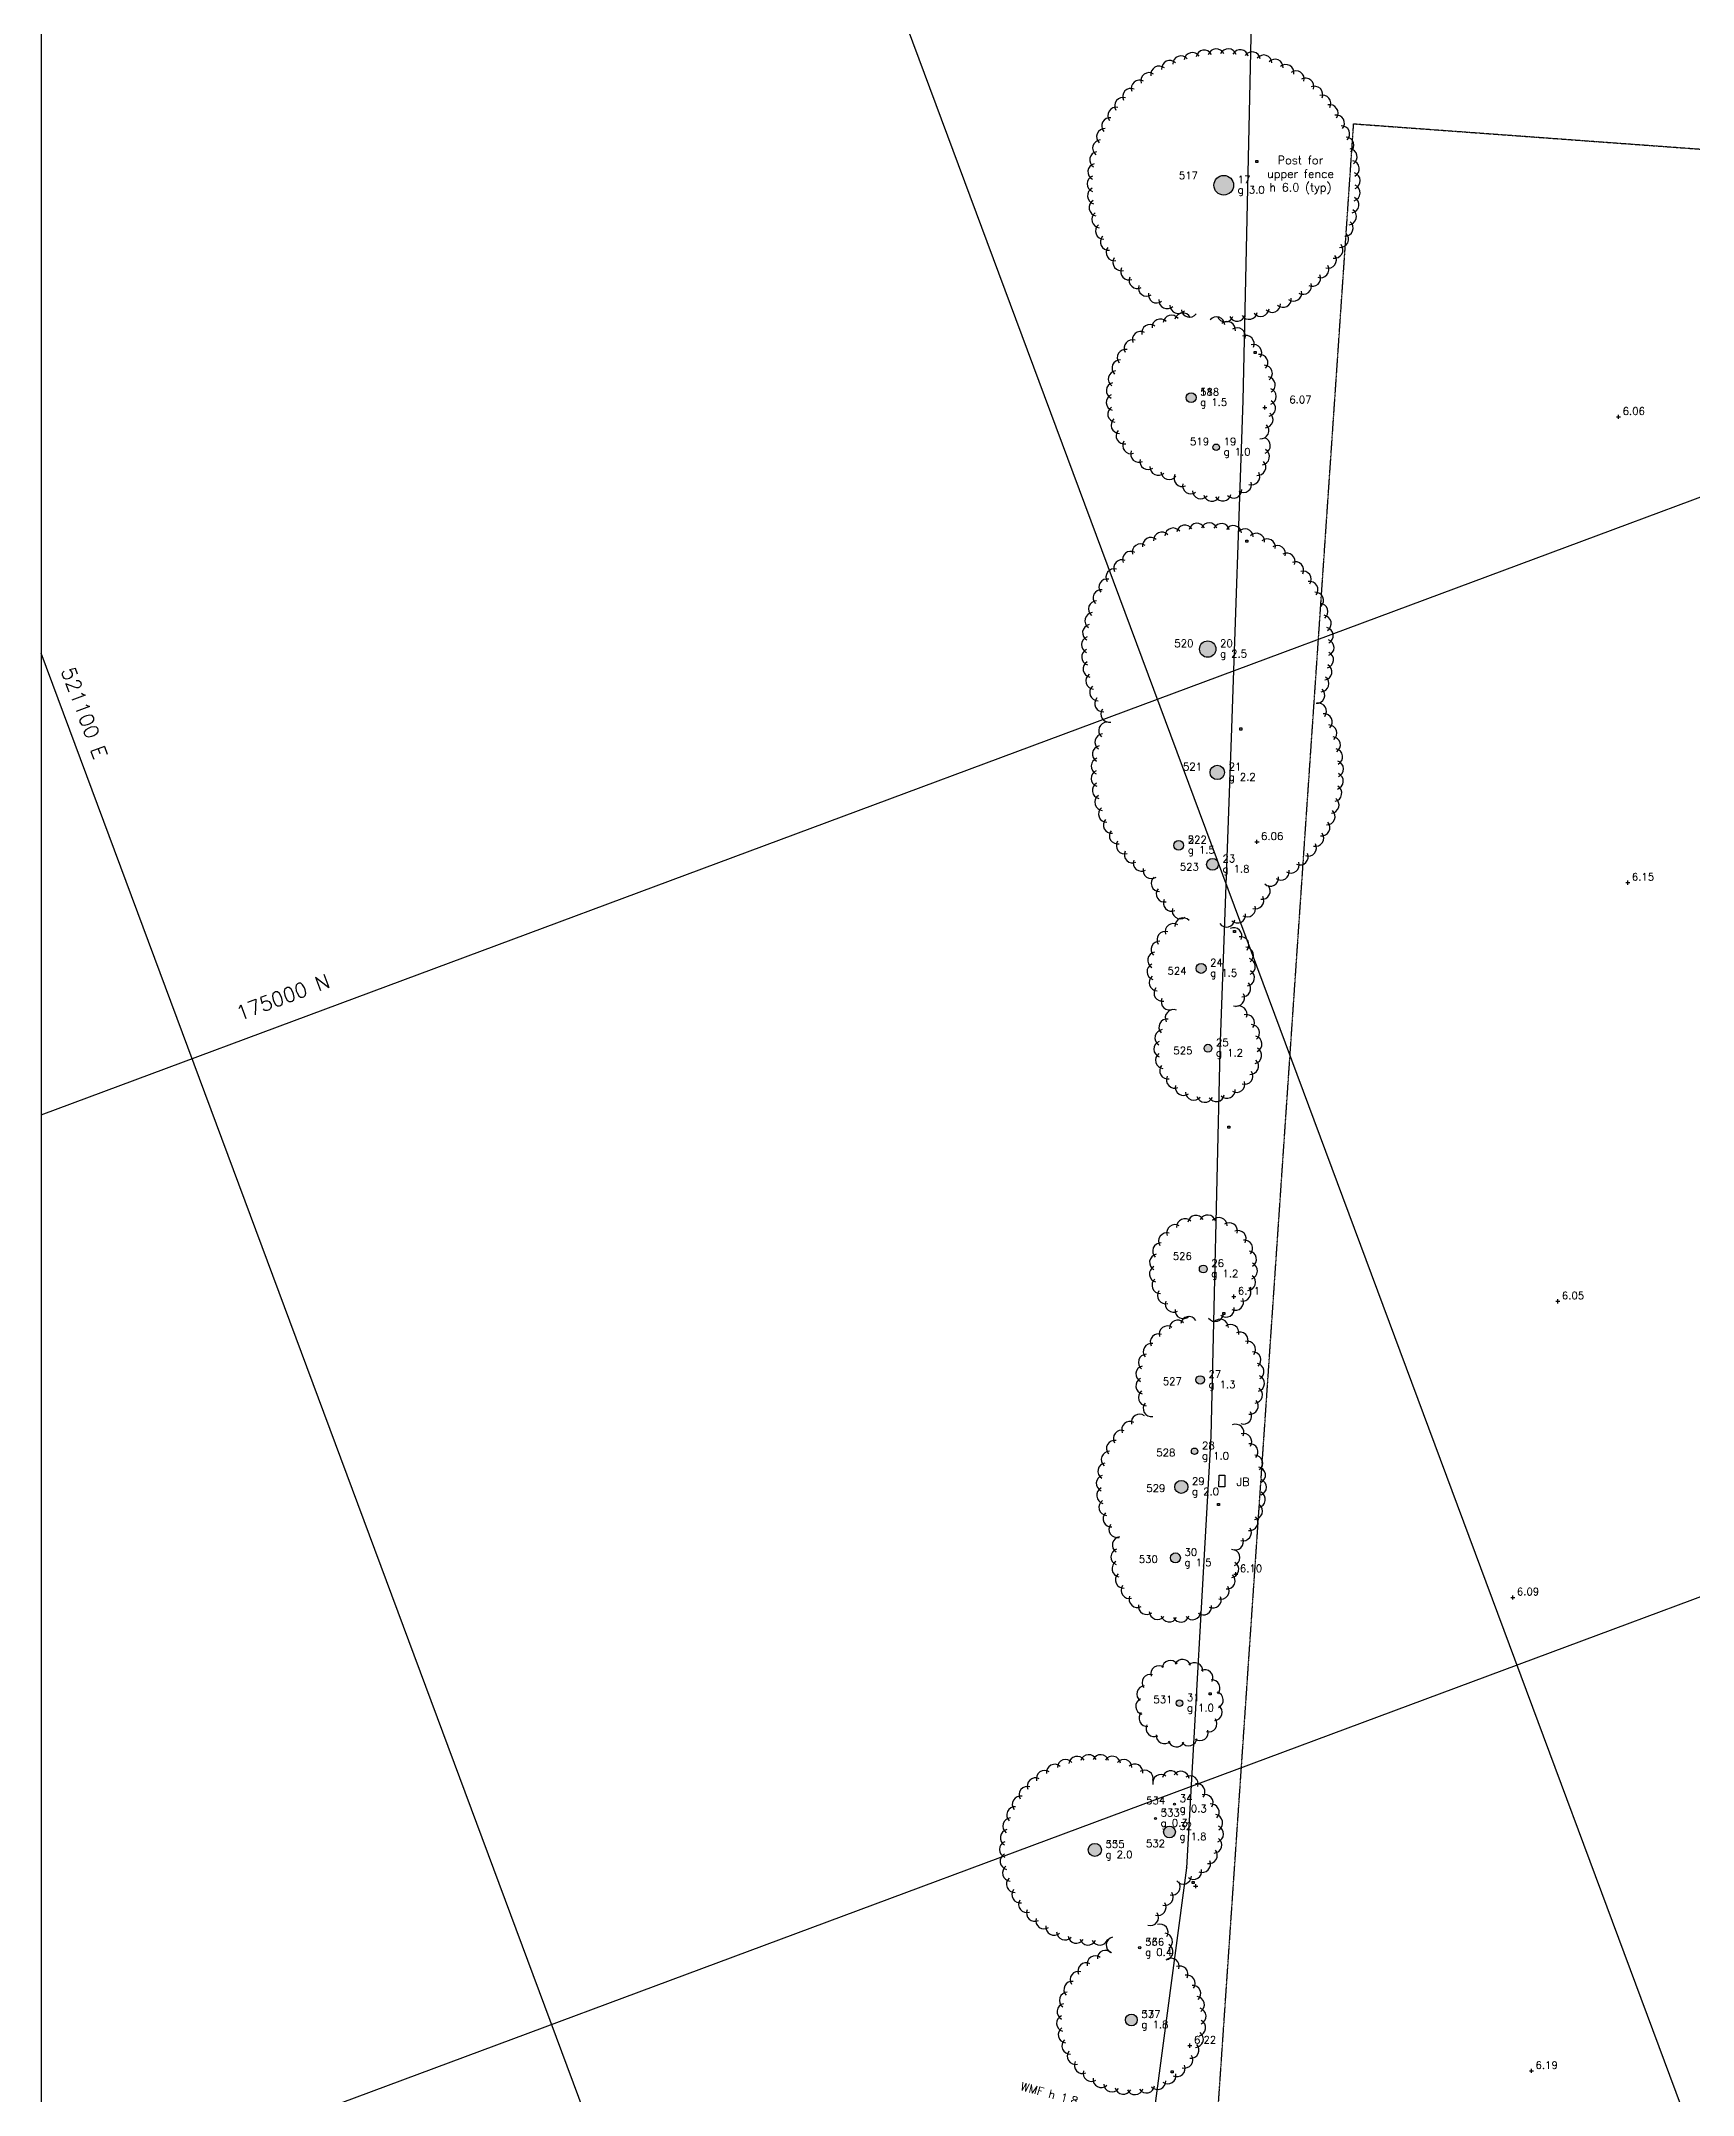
# Model space of a CAD drawing. Extents: x -4000 to 590500, y -6503 to 470250.
# Drawn here: x 0 to 80168, y 186013 to 285682 of the extents above; entities that cross this region are included whole.
import ezdxf
from ezdxf.enums import TextEntityAlignment as Align

# ---------------------------------------------------------------- set-up
doc = ezdxf.new("R2010")
doc.units = 0
doc.header["$LTSCALE"] = 0.0508
doc.linetypes.add('DASHED', pattern=[19.05, 12.7, -6.35])
for name, color, linetype in [('BORDER', 7, 'CONTINUOUS'), ('BOUNDARY', 30, 'CONTINUOUS'), ('DETAIL', 5, 'CONTINUOUS'), ('GIRTHTEXT', 4, 'CONTINUOUS'), ('GRID', 253, 'CONTINUOUS'), ('LEVEL', 1, 'CONTINUOUS'), ('OLDNUMBERS', 7, 'CONTINUOUS'), ('SERVICE', 1, 'CONTINUOUS'), ('SPORTS_PITCH', 5, 'DASHED'), ('TEXT', 7, 'CONTINUOUS'), ('VEGETATION', 3, 'CONTINUOUS')]:
    doc.layers.add(name, color=color, linetype=linetype)
doc.styles.add('ROMANS', font='Romans.shx')

msp = doc.modelspace()

# ---------------------------------------------------------------- hatches: boundary and pattern name
at = {"layer": 'VEGETATION', "linetype": 'Continuous'}
h = msp.add_hatch(color=256, dxfattribs=at)
edge = h.paths.add_edge_path()
edge.add_arc((55516, 290678), 239, 0, 360)
edge = h.paths.add_edge_path()
edge.add_arc((57852, 290646), 127, 0, 360)
edge = h.paths.add_edge_path()
edge.add_arc((57398, 278686), 477, 0, 360)
edge = h.paths.add_edge_path()
edge.add_arc((55815, 268378), 239, 0, 360)
edge = h.paths.add_edge_path()
edge.add_arc((57030, 265970), 159, 0, 360)
edge = h.paths.add_edge_path()
edge.add_arc((56621, 256175), 398, 0, 360)
edge = h.paths.add_edge_path()
edge.add_arc((57085, 250191), 350, 0, 360)
edge = h.paths.add_edge_path()
edge.add_arc((55211, 246650), 239, 0, 360)
edge = h.paths.add_edge_path()
edge.add_arc((56852, 245728), 286, 0, 360)
edge = h.paths.add_edge_path()
edge.add_arc((56301, 240680), 239, 0, 360)
edge = h.paths.add_edge_path()
edge.add_arc((56632, 236806), 191, 0, 360)
h = msp.add_hatch(color=256, dxfattribs=at)
edge = h.paths.add_edge_path()
edge.add_arc((56405, 226094), 191, 0, 360)
edge = h.paths.add_edge_path()
edge.add_arc((56250, 220708), 207, 0, 360)
edge = h.paths.add_edge_path()
edge.add_arc((55985, 217248), 159, 0, 360)
edge = h.paths.add_edge_path()
edge.add_arc((55338, 215519), 318, 0, 360)
edge = h.paths.add_edge_path()
edge.add_arc((55053, 212076), 239, 0, 360)
edge = h.paths.add_edge_path()
edge.add_arc((55250, 205024), 159, 0, 360)
edge = h.paths.add_edge_path()
edge.add_arc((54763, 198774), 286, 0, 360)
edge = h.paths.add_edge_path()
edge.add_arc((55013, 200126), 47.7, 0, 360)
edge = h.paths.add_edge_path()
edge.add_arc((54086, 199431), 47.7, 0, 360)
edge = h.paths.add_edge_path()
edge.add_arc((51142, 197904), 318, 0, 360)
edge = h.paths.add_edge_path()
edge.add_arc((52915, 189653), 286, 0, 360)
edge = h.paths.add_edge_path()
edge.add_arc((53318, 193159), 63.7, 0, 360)
edge = h.paths.add_edge_path()
edge.add_arc((55667, 181376), 239, 0, 360)
edge = h.paths.add_edge_path()
edge.add_arc((54994, 174142), 143, 0, 360)
edge = h.paths.add_edge_path()
edge.add_arc((51199, 173871), 143, 0, 360)
edge = h.paths.add_edge_path()
edge.add_arc((49699, 172607), 143, 0, 360)
edge = h.paths.add_edge_path()
edge.add_arc((51203, 182335), 47.7, 0, 360)

# ---------------------------------------------------------------- linework, layer by layer
at = {"layer": 'BORDER', "flags": 128}
msp.add_lwpolyline([(535000, 0), (535000, 465000), (0, 465000), (0, 0)], close=True, dxfattribs=at)
at = {"layer": 'BOUNDARY', "linetype": 'Continuous', "flags": 128}
msp.add_lwpolyline([(60119, 348616), (59860, 332163), (59556, 316487), (59219, 301610), (58706, 285888), (58318, 268247), (57764, 251878), (57209, 236702), (56768, 217958), (55597, 197036), (53957, 184751), (53827, 183800)], dxfattribs=at)
at = {"layer": 'DETAIL', "linetype": 'Continuous', "flags": 128}
for points in [[(59060, 279782), (58960, 279782), (58960, 279882), (59060, 279882)], [(58978, 270522), (58878, 270522), (58878, 270622), (58978, 270622)], [(58564, 261360), (58463, 261360), (58463, 261460), (58564, 261460)], [(58275, 252248), (58175, 252248), (58175, 252348), (58275, 252348)], [(57964, 242427), (57864, 242427), (57864, 242527), (57964, 242527)], [(57701, 232932), (57601, 232932), (57601, 233032), (57701, 233032)], [(57456, 223883), (57356, 223883), (57356, 223983), (57456, 223983)], [(57188, 214613), (57088, 214613), (57088, 214713), (57188, 214713)], [(56791, 205424), (56691, 205424), (56691, 205524), (56791, 205524)], [(55961, 196269), (55861, 196269), (55861, 196369), (55961, 196369)], [(54949, 187080), (54849, 187080), (54849, 187180), (54949, 187180)]]:
    msp.add_lwpolyline(points, close=True, dxfattribs=at)
at = {"layer": 'GRID', "linetype": 'Continuous', "flags": 128}
for points in [[(0, 233568), (535000, 432777)], [(148666, 0), (0, 399259)], [(0, 180214), (535000, 379423)], [(95312, 0), (0, 255972)]]:
    msp.add_lwpolyline(points, dxfattribs=at)
at = {"layer": 'LEVEL', "flags": 128}
for points in [[(59295, 267904), (59495, 267904)], [(59394, 267804), (59394, 268004)], [(76459, 267449), (76659, 267449)], [(76559, 267349), (76559, 267549)], [(58908, 246822), (59109, 246822)], [(59008, 246722), (59008, 246922)], [(76905, 244844), (77105, 244844)], [(77005, 244744), (77005, 244944)], [(57784, 224752), (57984, 224752)], [(57884, 224652), (57884, 224852)], [(73509, 224525), (73709, 224525)], [(73608, 224425), (73608, 224625)], [(57981, 211186), (57981, 211386)], [(57881, 211286), (58081, 211286)], [(71325, 210157), (71525, 210157)], [(71425, 210057), (71425, 210257)], [(55651, 188406), (55851, 188406)], [(55751, 188306), (55751, 188506)], [(72230, 187183), (72431, 187183)], [(72330, 187083), (72330, 187283)]]:
    msp.add_lwpolyline(points, dxfattribs=at)
at = {"layer": 'SERVICE', "linetype": 'Continuous', "flags": 128}
msp.add_lwpolyline([(57453, 216092), (57446, 215522), (57166, 215525), (57173, 216095)], close=True, dxfattribs=at)
at = {"layer": 'SPORTS_PITCH', "linetype": 'DASHED', "flags": 128}
msp.add_lwpolyline([(120276, 180484), (57095, 184905), (63702, 281668), (126941, 277052), (120276, 180484)], close=True, dxfattribs=at)
at = {"layer": 'TEXT', "linetype": 'Continuous', "flags": 128}
msp.add_lwpolyline([(55572, 197062), (55621, 197010)], dxfattribs=at)
at = {"layer": 'VEGETATION', "flags": 128}
for points in [[(55936, 196145), (56136, 196145)], [(56036, 196045), (56036, 196245)]]:
    msp.add_lwpolyline(points, dxfattribs=at)
at = {"layer": 'VEGETATION', "linetype": 'Continuous'}
for centre, radius in [((57398, 278686), 477), ((55815, 268378), 239), ((57030, 265970), 159), ((56621, 256175), 398), ((57085, 250191), 350), ((55211, 246650), 239), ((56852, 245728), 286), ((56301, 240680), 239), ((56632, 236806), 191), ((56405, 226094), 191), ((56250, 220708), 207), ((55985, 217248), 159), ((55338, 215519), 318), ((55053, 212076), 239), ((55250, 205024), 159), ((54086, 199431), 47.7), ((55013, 200126), 47.7), ((54763, 198774), 286), ((51142, 197904), 318), ((53318, 193159), 63.7), ((52915, 189653), 286)]:
    msp.add_circle(centre, radius, dxfattribs=at)
for centre, start, end in [((55879, 284728), 34.47393, 173.74566), ((56451, 284844), 29.10035, 168.37208), ((57032, 284905), 23.72677, 162.9985), ((57616, 284912), 18.35318, 157.62492), ((58198, 284865), 12.9796, 152.25133), ((58774, 284762), 7.60602, 146.87775), ((53770, 283751), 55.96826, 195.23999), ((54261, 284069), 50.59468, 189.86641), ((54779, 284339), 45.2211, 184.49283), ((55320, 284559), 39.84752, 179.11925), ((59337, 284607), 2.23244, 141.50417), ((59883, 284399), 356.85885, 136.13058), ((60407, 284141), 351.48527, 130.757), ((60904, 283836), 346.11169, 125.38342), ((52889, 282986), 66.71543, 205.98716), ((53312, 283390), 61.34185, 200.61358), ((61371, 283485), 340.73811, 120.00984), ((61803, 283091), 335.36452, 114.63625), ((52167, 282070), 77.46259, 216.73432), ((52507, 282545), 72.08901, 211.36074), ((62196, 282659), 329.99094, 109.26267), ((62547, 282193), 324.61736, 103.88909), ((62853, 281695), 319.24378, 98.51551), ((51627, 281035), 88.20976, 227.48149), ((51873, 281565), 82.83618, 222.10791), ((63111, 281171), 313.87019, 93.14192), ((51290, 279918), 98.95692, 238.22865), ((51433, 280485), 93.58334, 232.85507), ((63319, 280625), 308.49661, 87.76834), ((63474, 280062), 303.12303, 82.39476), ((51168, 278758), 109.70409, 248.97582), ((51202, 279341), 104.33051, 243.60224), ((63576, 279487), 297.74945, 77.02118), ((63624, 278905), 292.37586, 71.64759), ((51188, 278174), 115.07767, 254.3494), ((63556, 277740), 281.6287, 60.90043), ((63617, 278320), 287.00228, 66.27401), ((51264, 277595), 120.45125, 259.72298), ((51393, 277025), 125.82484, 265.09657), ((63440, 277167), 276.25512, 55.52685), ((51575, 276470), 131.19842, 270.47015), ((51808, 275934), 136.572, 275.84373), ((63051, 276067), 265.50795, 44.77968), ((63271, 276608), 270.88153, 50.15326), ((52090, 275423), 141.94558, 281.21731), ((52419, 274940), 147.31917, 286.5909), ((62463, 275059), 254.76079, 34.03252), ((62781, 275549), 260.13437, 39.4061), ((52792, 274490), 152.69275, 291.96448), ((53205, 274077), 158.06633, 297.33806), ((61698, 274178), 244.01362, 23.28535), ((62101, 274600), 249.3872, 28.65893), ((53655, 273705), 163.43991, 302.71164), ((54138, 273376), 168.8135, 308.08523), ((54649, 273094), 174.18708, 313.45881), ((60277, 273161), 227.89287, 7.1646), ((60782, 273455), 233.26646, 12.53819), ((61257, 273795), 238.64004, 17.91177), ((54318, 271795), 44.01638, 183.28811), ((54854, 271983), 35.28431, 174.55604), ((55185, 272862), 179.56066, 318.83239), ((55413, 272087), 26.55223, 165.82397), ((55740, 272680), 184.93424, 324.20598), ((57046, 271900), 1.09021, 140.36194), ((57470, 272456), 201.02496, 340.29669), ((58053, 272490), 206.39854, 345.67027), ((58630, 272578), 211.77212, 351.04386), ((59197, 272721), 217.14571, 356.41744), ((59747, 272915), 222.51929, 1.79102), ((52963, 270784), 70.21259, 209.48432), ((53362, 271189), 61.48052, 200.75225), ((53817, 271529), 52.74845, 192.02018), ((57566, 271672), 352.35814, 131.62987), ((58046, 271368), 343.62607, 122.8978), ((58474, 270994), 334.89399, 114.16573), ((52373, 269817), 87.67674, 226.94847), ((52631, 270323), 78.94466, 218.2164), ((58840, 270560), 326.16192, 105.43365), ((59137, 270076), 317.42985, 96.70158), ((52194, 269278), 96.40881, 235.68054), ((59356, 269552), 308.69778, 87.96951), ((59493, 269001), 299.96571, 79.23744), ((52091, 268150), 113.87295, 253.14468), ((52100, 268718), 105.14088, 244.41261), ((59510, 267868), 282.50156, 61.77329), ((59545, 268435), 291.23364, 70.50537), ((52169, 267587), 122.60502, 261.87675), ((52331, 267043), 131.33709, 270.60883), ((59390, 267313), 273.76949, 53.04122), ((52575, 266530), 140.06917, 279.3409), ((52893, 266059), 148.80124, 288.07297), ((59187, 266783), 265.03742, 44.30915), ((59258, 266056), 292.59294, 71.86467), ((53279, 265643), 157.53331, 296.80504), ((53723, 265289), 166.26538, 305.53711), ((59039, 265002), 264.65031, 43.92204), ((59213, 265516), 278.62162, 57.89335), ((54217, 265008), 174.99745, 314.26918), ((54747, 264804), 183.72953, 323.00126), ((55385, 264462), 152.87979, 292.15152), ((55798, 264110), 166.8511, 306.12283), ((58351, 264173), 236.70768, 15.97941), ((58746, 264545), 250.67899, 29.95072), ((56283, 263868), 180.82242, 320.09415), ((56813, 263750), 194.79373, 334.06546), ((57355, 263763), 208.76505, 348.03678), ((57878, 263907), 222.73636, 2.00809), ((55515, 261798), 31.49213, 170.76386), ((56099, 261882), 25.58627, 164.858), ((56689, 261905), 19.6804, 158.95213), ((57279, 261868), 13.77453, 153.04626), ((57861, 261770), 7.86866, 147.14039), ((53355, 260883), 55.1156, 194.38733), ((53856, 261194), 49.20974, 188.48147), ((54388, 261452), 43.30387, 182.5756), ((54942, 261654), 37.398, 176.66973), ((58430, 261612), 1.9628, 141.23453), ((58980, 261397), 356.05693, 135.32866), ((59505, 261127), 350.15106, 129.42279), ((59999, 260804), 344.24519, 123.51692), ((52460, 260115), 66.92734, 206.19907), ((52887, 260522), 61.02147, 200.2932), ((60457, 260432), 338.33933, 117.61106), ((60875, 260015), 332.43346, 111.70519), ((51742, 259180), 78.73907, 218.01081), ((52077, 259666), 72.83321, 212.10494), ((61247, 259556), 326.52759, 105.79932), ((61571, 259062), 320.62172, 99.89345), ((51230, 258117), 90.55081, 229.82254), ((51458, 258662), 84.64494, 223.91667), ((61842, 258538), 314.71585, 93.98759), ((62057, 257988), 308.80999, 88.08172), ((50946, 256973), 102.36255, 241.63428), ((51059, 257552), 96.45668, 235.72841), ((62215, 257419), 302.90412, 82.17585), ((62313, 256837), 296.99825, 76.26998), ((50894, 256385), 108.26841, 247.54014), ((50903, 255794), 114.17428, 253.44601), ((62351, 256248), 291.09238, 70.36411), ((50973, 255208), 120.08015, 259.35188), ((62245, 255073), 279.28065, 58.55238), ((62328, 255658), 285.18652, 64.45825), ((51102, 254632), 125.98602, 265.25775), ((51290, 254072), 131.89188, 271.16361), ((61900, 253946), 267.46891, 46.74064), ((62101, 254501), 273.37478, 52.64651), ((51535, 253535), 137.79775, 277.06948), ((51834, 253026), 143.70362, 282.97535), ((61985, 253161), 321.58798, 100.85971), ((51727, 252224), 89.58455, 228.85628), ((62265, 252641), 315.68212, 94.95385), ((62490, 252095), 309.77625, 89.04798), ((51425, 251084), 101.39628, 240.66801), ((51547, 251662), 95.49042, 234.76215), ((62657, 251529), 303.87038, 83.14211), ((62765, 250949), 297.96451, 77.23624), ((51362, 249906), 113.20802, 252.47975), ((51363, 250497), 107.30215, 246.57388), ((62813, 250360), 292.05865, 71.33038), ((51421, 249319), 119.11389, 258.38562), ((62726, 249184), 280.24691, 59.51864), ((62800, 249770), 286.15278, 65.42451), ((51541, 248741), 125.01975, 264.29148), ((51720, 248178), 130.92562, 270.19735), ((62401, 248051), 268.43518, 47.70691), ((62593, 248609), 274.34104, 53.61277), ((51955, 247637), 136.83149, 276.10322), ((52245, 247122), 142.73736, 282.00909), ((61850, 247008), 256.62344, 35.89517), ((62152, 247515), 262.52931, 41.80104), ((52587, 246641), 148.64322, 287.91495), ((52976, 246197), 154.54909, 293.82082), ((61098, 246100), 244.81171, 24.08344), ((61497, 246534), 250.71757, 29.9893), ((53409, 245795), 160.45496, 299.72669), ((53880, 245440), 166.36083, 305.63256), ((60175, 245365), 232.99997, 12.2717), ((60656, 245709), 238.90584, 18.17757), ((54281, 244808), 130.05811, 269.32984), ((54524, 244301), 141.86985, 281.14158), ((59257, 244435), 262.11091, 41.38264), ((59662, 245073), 227.0941, 6.36583), ((54865, 243855), 153.68158, 292.95331), ((55291, 243488), 165.49332, 304.76505), ((58062, 243280), 226.67571, 5.94744), ((58537, 243580), 238.48744, 17.75917), ((58941, 243970), 250.29918, 29.57091), ((54558, 242071), 71.75875, 211.03048), ((54951, 242456), 57.58467, 196.8564), ((55427, 242732), 43.41059, 182.68232), ((57535, 243084), 214.86397, 354.1357), ((57878, 242257), 335.36413, 114.63586), ((58216, 241823), 321.19004, 100.46177), ((54106, 241077), 100.10692, 239.37865), ((54270, 241602), 85.93284, 225.20457), ((58437, 241319), 307.01596, 86.28769), ((54075, 240527), 114.281, 253.55273), ((54180, 239987), 128.45508, 267.72681), ((58485, 240227), 278.6678, 57.93953), ((58529, 240776), 292.84188, 72.11361), ((54415, 239489), 142.62916, 281.9009), ((54764, 239063), 156.80325, 296.07498), ((58008, 239245), 250.31963, 29.59136), ((58307, 239706), 264.49371, 43.76544), ((54650, 237828), 83.08174, 222.35347), ((54960, 238283), 68.90766, 208.17939), ((58129, 238460), 338.21522, 117.48695), ((58488, 238043), 324.04114, 103.31287), ((54460, 237312), 97.25582, 236.52755), ((58734, 237551), 309.86706, 89.13879), ((58853, 237013), 295.69297, 74.9647), ((54402, 236765), 111.4299, 250.70164), ((54480, 236220), 125.60399, 264.87572), ((58685, 235934), 267.34481, 46.61654), ((58836, 236463), 281.51889, 60.79062), ((54689, 235711), 139.77807, 279.0498), ((55016, 235268), 153.95215, 293.22388), ((58409, 235458), 253.17073, 32.44246), ((55442, 234920), 168.12623, 307.39796), ((55940, 234686), 182.30032, 321.57205), ((56481, 234581), 196.4744, 335.74613), ((57030, 234612), 210.64848, 349.92021), ((57555, 234776), 224.82256, 4.09429), ((58024, 235064), 238.99665, 18.26838), ((55027, 227847), 58.54517, 197.8169), ((55509, 228136), 44.04495, 183.31668), ((56049, 228295), 29.54474, 168.81647), ((56612, 228314), 15.04453, 154.31626), ((57162, 228192), 0.54431, 139.81604), ((57663, 227936), 346.0441, 125.31583), ((54349, 226959), 87.54559, 226.81732), ((54632, 227446), 73.04538, 212.31711), ((58084, 227562), 331.54389, 110.81562), ((58398, 227095), 317.04367, 96.3154), ((54198, 226416), 102.0458, 241.31754), ((58586, 226564), 302.54346, 81.81519), ((58634, 226003), 288.04325, 67.31498), ((54188, 225853), 116.54602, 255.81775), ((54319, 225306), 131.04623, 270.31796), ((58540, 225448), 273.54304, 52.81477), ((54582, 224808), 145.54644, 284.81817), ((54962, 224393), 160.04666, 299.31839), ((57960, 224494), 244.54261, 23.81434), ((58311, 224934), 259.04282, 38.31455), ((54661, 222928), 55.94618, 195.21791), ((55161, 223212), 43.86267, 183.1344), ((55434, 224086), 174.54687, 313.8186), ((55709, 223384), 31.77916, 171.05089), ((56989, 223941), 215.54218, 354.81391), ((57221, 223259), 359.53115, 138.80288), ((57510, 224156), 230.0424, 9.31413), ((57733, 223000), 347.44764, 126.71937), ((53891, 222083), 80.1132, 219.38493), ((54231, 222546), 68.02969, 207.30142), ((58180, 222638), 335.36413, 114.63586), ((58542, 222191), 323.28061, 102.55234), ((53535, 220997), 104.28022, 243.55195), ((53655, 221559), 92.19671, 231.46844), ((58801, 221679), 311.1971, 90.46883), ((58948, 221123), 299.11359, 78.38532), ((53534, 220422), 116.36373, 255.63546), ((58882, 219982), 274.94657, 54.2183), ((58975, 220549), 287.03008, 66.30181), ((53654, 219860), 128.44724, 267.71897), ((53889, 219336), 140.53075, 279.80248), ((58671, 219447), 262.86306, 42.13479), ((52845, 218294), 62.29389, 201.56562), ((53314, 218652), 53.23126, 192.50299), ((57972, 218161), 335.45241, 114.72414), ((58354, 218968), 250.77955, 30.05128), ((52106, 217381), 80.41916, 219.69089), ((52439, 217867), 71.35653, 210.62826), ((58355, 217713), 326.38978, 105.66151), ((58663, 217210), 317.32715, 96.59888), ((51687, 216283), 98.54443, 237.81616), ((51853, 216849), 89.48179, 228.75352), ((58888, 216665), 308.26451, 87.53624), ((59024, 216092), 299.20188, 78.47361), ((51612, 215698), 107.60706, 246.87879), ((51630, 215109), 116.66969, 255.94142), ((59069, 215504), 290.13925, 69.41098), ((51741, 214530), 125.73233, 265.00406), ((58879, 214344), 272.01398, 51.28571), ((59020, 214917), 281.07661, 60.34834), ((51942, 213976), 134.79496, 274.06669), ((52227, 213460), 143.85759, 283.12932), ((58338, 213301), 253.88871, 33.16044), ((58650, 213801), 262.95135, 42.22308), ((52323, 212125), 109.32926, 248.60099), ((52394, 212695), 97.24575, 236.51748), ((57951, 212856), 244.82608, 24.09781), ((57783, 212086), 290.58192, 69.85366), ((52373, 211552), 121.41277, 260.6845), ((57725, 211514), 278.49841, 57.77014), ((52542, 211003), 133.49628, 272.76801), ((52822, 210501), 145.57979, 284.85152), ((57261, 210469), 254.33139, 33.60312), ((57548, 210967), 266.4149, 45.68663), ((53201, 210069), 157.66331, 296.93504), ((53662, 209726), 169.74682, 309.01855), ((54185, 209487), 181.83033, 321.10206), ((55884, 209475), 218.08086, 357.35259), ((56410, 209706), 230.16437, 9.4361), ((56876, 210043), 242.24788, 21.51961), ((54746, 209362), 193.91384, 333.18557), ((55321, 209358), 205.99735, 345.26908), ((53833, 206017), 75.36413, 214.63586), ((54258, 206442), 55.36413, 194.63586), ((54803, 206696), 35.36413, 174.63586), ((55401, 206748), 15.36413, 154.63586), ((55982, 206593), 355.36413, 134.63586), ((56474, 206248), 335.36413, 114.63586), ((53579, 205472), 95.36413, 234.63586), ((56819, 205756), 315.36413, 94.63586), ((56974, 205175), 295.36413, 74.63586), ((53527, 204873), 115.36413, 254.63586), ((53682, 204293), 135.36413, 274.63586), ((56922, 204576), 275.36413, 54.63586), ((54027, 203801), 155.36413, 294.63586), ((54519, 203456), 175.36413, 314.63586), ((56243, 203607), 235.36413, 14.63586), ((56668, 204032), 255.36413, 34.63586), ((50277, 202045), 32.17011, 171.44184), ((50846, 202124), 24.37725, 163.64898), ((51421, 202126), 16.58439, 155.85612), ((51991, 202049), 8.79153, 148.06326), ((55100, 203300), 195.36413, 334.63586), ((55698, 203353), 215.36413, 354.63586), ((48258, 200999), 63.34155, 202.61328), ((48705, 201362), 55.54869, 194.82042), ((49196, 201660), 47.75583, 187.02756), ((49723, 201890), 39.96297, 179.2347), ((52545, 201895), 0.99867, 140.2704), ((53073, 201668), 353.20581, 132.47754), ((53566, 201372), 345.41296, 124.68469), ((54352, 201163), 52.87789, 192.14962), ((54818, 201340), 29.49931, 168.77105), ((55316, 201318), 6.12074, 145.39247), ((55764, 201100), 342.74216, 122.01389), ((47533, 200111), 78.92726, 218.19899), ((47865, 200580), 71.1344, 210.40613), ((56089, 200722), 319.36358, 98.63531), ((56479, 200198), 330.04001, 109.31175), ((47073, 199060), 94.51298, 233.78471), ((47267, 199601), 86.72012, 225.99185), ((56773, 199739), 316.01287, 95.2846), ((56947, 199223), 301.98572, 81.25745), ((46954, 198497), 102.30584, 241.57757), ((56902, 198143), 273.93143, 53.20316), ((56991, 198680), 287.95858, 67.23031), ((46912, 197924), 110.0987, 249.37043), ((46948, 197350), 117.89156, 257.16329), ((56354, 197211), 245.87714, 25.14887), ((56685, 197643), 259.90428, 39.17601), ((47062, 196787), 125.68442, 264.95615), ((47252, 196244), 133.47728, 272.74901), ((54890, 196113), 256.79156, 36.06329), ((55432, 196646), 217.82285, 357.09458), ((55928, 196872), 231.84999, 11.12172), ((47513, 195731), 141.27014, 280.54187), ((47841, 195259), 149.06299, 288.33472), ((54549, 195612), 255.5195, 34.79123), ((48230, 194836), 156.85585, 296.12758), ((48673, 194470), 164.64871, 303.92044), ((53835, 194633), 252.97537, 32.2471), ((54197, 195118), 254.24743, 33.51916), ((49161, 194166), 172.44157, 311.7133), ((49687, 193932), 180.23443, 319.50616), ((50239, 193772), 188.02729, 327.29902), ((50807, 193687), 195.82015, 335.09188), ((51382, 193681), 203.61301, 342.88474), ((52093, 193278), 104.81838, 244.09011), ((54295, 193907), 327.82956, 107.10129), ((54512, 193458), 304.45098, 83.72271), ((50719, 192022), 63.18138, 202.45311), ((51165, 192368), 53.16199, 192.43372), ((51664, 192631), 43.1426, 182.41433), ((54532, 192960), 281.07241, 60.34414), ((54842, 192245), 343.7243, 122.99603), ((50040, 191126), 83.22016, 222.49189), ((50340, 191604), 73.20077, 212.4725), ((55264, 191870), 333.70491, 112.97664), ((55614, 191427), 323.68552, 102.95725), ((49709, 190052), 103.25894, 242.53067), ((49827, 190604), 93.23955, 232.51128), ((55882, 190930), 313.66613, 92.93786), ((56059, 190395), 303.64674, 82.91847), ((49688, 189488), 113.27833, 252.55006), ((56123, 189273), 283.60796, 62.87969), ((56140, 189836), 293.62735, 72.89908), ((49766, 188930), 123.29772, 262.56945), ((49940, 188393), 133.31711, 272.58884), ((55798, 188196), 263.56918, 42.84091), ((56008, 188720), 273.58857, 52.8603), ((50205, 187895), 143.3365, 282.60823), ((50552, 187450), 153.35589, 292.62762), ((55125, 187296), 243.5304, 22.80213), ((55501, 187717), 253.54979, 32.82152), ((50971, 187072), 163.37528, 302.64701), ((51450, 186774), 173.39467, 312.6664), ((51973, 186563), 183.41406, 322.68579), ((53647, 186506), 213.47223, 352.74396), ((54183, 186682), 223.49162, 2.76335), ((54681, 186948), 233.51101, 12.78274), ((52525, 186446), 193.43345, 332.70518), ((53089, 186427), 203.45284, 342.72457)]:
    msp.add_arc(centre, 400, start, end, dxfattribs=at)

# ---------------------------------------------------------------- texts
at = {"layer": 'GIRTHTEXT', "style": 'ROMANS'}
for s, p in [('g 3.0', (58075, 278286)), ('g 1.5', (56253, 267978)), ('g 1.0', (57389, 265570)), ('g 2.5', (57219, 255775)), ('g 2.2', (57635, 249791)), ('g 1.5', (55650, 246250)), ('g 1.8', (57338, 245328)), ('g 1.5', (56739, 240280)), ('g 1.2', (57023, 236406)), ('g 1.2', (56796, 225694)), ('g 1.3', (56657, 220308)), ('g 1.0', (56344, 216848)), ('g 2.0', (55857, 215119)), ('g 1.5', (55492, 211676)), ('g 1.0', (55610, 204624)), ('g 0.3', (54334, 199031)), ('g 0.3', (55261, 199726)), ('g 1.8', (55249, 198374)), ('g 2.0', (51661, 197504)), ('g 0.4', (53582, 192759)), ('g 1.8', (53401, 189253))]:
    msp.add_text(s, height=360, dxfattribs=at).set_placement(p)
at = {"layer": 'GRID', "linetype": 'Continuous', "style": 'ROMANS'}
for s, rotation, p in [('521100 E', 290.42304, (957, 255137)), ('175000 N', 20.42304, (9630, 238139))]:
    msp.add_text(s, height=700, rotation=rotation, dxfattribs=at).set_placement(p)
at = {"layer": 'LEVEL', "style": 'ROMANS'}
for s, p in [('6.07', (60580, 268102)), ('6.06', (76759, 267549)), ('6.06', (59208, 246922)), ('6.15', (77205, 244944)), ('6.11', (58084, 224852)), ('6.05', (73808, 224625)), ('6.10', (58181, 211386)), ('6.09', (71625, 210257)), ('6.22', (55951, 188506)), ('6.19', (72530, 187283))]:
    msp.add_text(s, height=360, dxfattribs=at).set_placement(p)
at = {"layer": 'OLDNUMBERS', "style": 'ROMANS'}
for s, p in [('17', (58075, 278786)), ('18', (56253, 268478)), ('19', (57389, 266070)), ('20', (57219, 256275)), ('21', (57635, 250291)), ('22', (55650, 246750)), ('23', (57338, 245828)), ('24', (56739, 240780)), ('25', (57023, 236906)), ('26', (56796, 226194)), ('27', (56657, 220808)), ('28', (56344, 217348)), ('29', (55857, 215619)), ('30', (55492, 212176)), ('31', (55610, 205124)), ('34', (55261, 200226)), ('33', (54334, 199531)), ('35', (51661, 198004)), ('32', (55249, 198874)), ('36', (53582, 193259)), ('37', (53401, 189753))]:
    msp.add_text(s, height=360, dxfattribs=at).set_placement(p)
at = {"layer": 'TEXT', "style": 'ROMANS'}
for s, p in [('Post for', (61119, 279906)), ('upper fence', (61119, 279245)), ('h 6.0 (typ)', (61119, 278584)), ('JB', (58333, 215764))]:
    msp.add_text(s, height=400, dxfattribs=at).set_placement(p, align=Align.MIDDLE_CENTER)
for s, p in [('517', (55217, 278983)), ('518', (56253, 268478)), ('519', (55762, 266070)), ('520', (55001, 256275)), ('521', (55417, 250291)), ('522', (55650, 246750)), ('523', (55268, 245434)), ('524', (54669, 240386)), ('525', (54953, 236512)), ('526', (54923, 226538)), ('527', (54439, 220463)), ('528', (54126, 217003)), ('529', (53639, 215274)), ('530', (53274, 211831)), ('531', (53983, 205026)), ('534', (53634, 200127)), ('533', (54334, 199531)), ('535', (51661, 198004)), ('532', (53623, 198037)), ('536', (53582, 193259)), ('537', (53401, 189753))]:
    msp.add_text(s, height=360, dxfattribs=at).set_placement(p)
msp.add_text('WMF h 1.8', height=400, rotation=344.63646, dxfattribs=at).set_placement((48935, 186072), align=Align.MIDDLE_CENTER)

doc.saveas('drawing.dxf')
